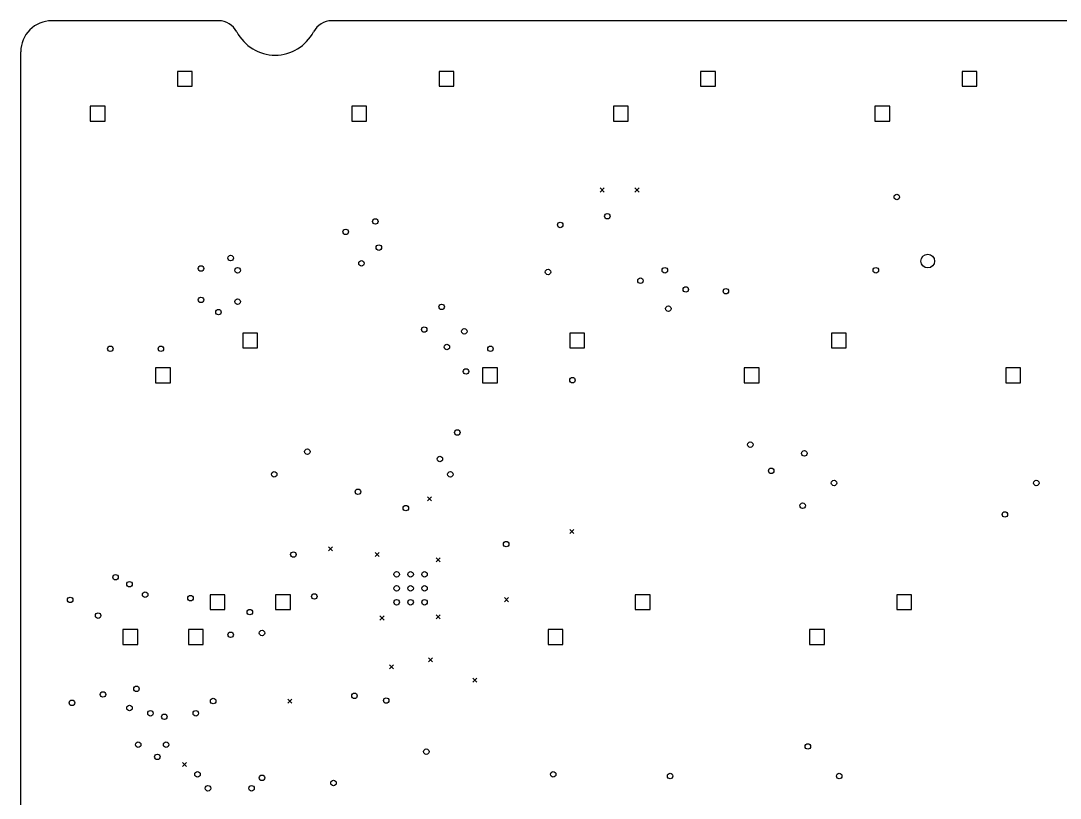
# Model space of a CAD drawing. Extents: x 58 to 363, y -197 to -84.
# Drawn here: x 59.6 to 135.3, y -140.2 to -83.6 of the extents above; entities that cross this region are included whole.
import ezdxf

# ---------------------------------------------------------------- set-up
doc = ezdxf.new("R2010")
doc.units = 0
doc.layers.add('BLACK', color=7, linetype='CONTINUOUS')

msp = doc.modelspace()

# ---------------------------------------------------------------- linework, layer by layer
at = {"layer": 'BLACK', "linetype": 'CONTINUOUS'}
for p, q in [((74.0498, -83.5611), (61.8979, -83.5611)), ((188.35, -83.5611), (82.296, -83.5611)), ((59.6479, -175.511), (59.6479, -85.8111)), ((72.1351, -87.2499), (71.0574, -87.2499)), ((71.0574, -87.2499), (71.0574, -88.3276)), ((72.1351, -88.3276), (72.1351, -87.2499)), ((91.1851, -87.2499), (90.1074, -87.2499)), ((90.1074, -87.2499), (90.1074, -88.3276)), ((91.1851, -88.3276), (91.1851, -87.2499)), ((110.235, -87.2499), (109.157, -87.2499)), ((109.157, -87.2499), (109.157, -88.3276)), ((110.235, -88.3276), (110.235, -87.2499)), ((129.285, -87.2499), (128.207, -87.2499)), ((128.207, -87.2499), (128.207, -88.3276)), ((129.285, -88.3276), (129.285, -87.2499)), ((71.0574, -88.3276), (72.1351, -88.3276)), ((90.1074, -88.3276), (91.1851, -88.3276)), ((109.157, -88.3276), (110.235, -88.3276)), ((128.207, -88.3276), (129.285, -88.3276)), ((65.7851, -89.7899), (64.7074, -89.7899)), ((64.7074, -89.7899), (64.7074, -90.8676)), ((65.7851, -90.8676), (65.7851, -89.7899)), ((84.8351, -89.7899), (83.7574, -89.7899)), ((83.7574, -89.7899), (83.7574, -90.8676)), ((84.8351, -90.8676), (84.8351, -89.7899)), ((103.885, -89.7899), (102.807, -89.7899)), ((102.807, -89.7899), (102.807, -90.8676)), ((103.885, -90.8676), (103.885, -89.7899)), ((122.935, -89.7899), (121.857, -89.7899)), ((121.857, -89.7899), (121.857, -90.8676)), ((122.935, -90.8676), (122.935, -89.7899)), ((64.7074, -90.8676), (65.7851, -90.8676)), ((83.7574, -90.8676), (84.8351, -90.8676)), ((102.807, -90.8676), (103.885, -90.8676)), ((121.857, -90.8676), (122.935, -90.8676)), ((101.831, -95.735), (102.131, -96.035)), ((102.131, -95.735), (101.831, -96.035)), ((104.371, -95.735), (104.671, -96.035)), ((104.671, -95.735), (104.371, -96.035)), ((76.8976, -106.3), (75.8199, -106.3)), ((75.8199, -106.3), (75.8199, -107.378)), ((76.8976, -107.378), (76.8976, -106.3)), ((100.71, -106.3), (99.6324, -106.3)), ((99.6324, -106.3), (99.6324, -107.378)), ((100.71, -107.378), (100.71, -106.3)), ((119.76, -106.3), (118.682, -106.3)), ((118.682, -106.3), (118.682, -107.378)), ((119.76, -107.378), (119.76, -106.3)), ((75.8199, -107.378), (76.8976, -107.378)), ((99.6324, -107.378), (100.71, -107.378)), ((118.682, -107.378), (119.76, -107.378)), ((70.5476, -108.84), (69.4699, -108.84)), ((69.4699, -108.84), (69.4699, -109.918)), ((70.5476, -109.918), (70.5476, -108.84)), ((94.3601, -108.84), (93.2824, -108.84)), ((93.2824, -108.84), (93.2824, -109.918)), ((94.3601, -109.918), (94.3601, -108.84)), ((113.41, -108.84), (112.332, -108.84)), ((112.332, -108.84), (112.332, -109.918)), ((113.41, -109.918), (113.41, -108.84)), ((132.46, -108.84), (131.382, -108.84)), ((131.382, -108.84), (131.382, -109.918)), ((132.46, -109.918), (132.46, -108.84)), ((69.4699, -109.918), (70.5476, -109.918)), ((93.2824, -109.918), (94.3601, -109.918)), ((112.332, -109.918), (113.41, -109.918)), ((131.382, -109.918), (132.46, -109.918)), ((89.258, -118.214), (89.558, -118.514)), ((89.558, -118.214), (89.258, -118.514)), ((99.6212, -120.602), (99.9212, -120.902)), ((99.9212, -120.602), (99.6212, -120.902)), ((82.047, -121.858), (82.347, -122.158)), ((82.347, -121.858), (82.047, -122.158)), ((85.448, -122.278), (85.748, -122.578)), ((85.748, -122.278), (85.448, -122.578)), ((89.893, -122.659), (90.193, -122.959)), ((90.193, -122.659), (89.893, -122.959)), ((74.5163, -125.35), (73.4387, -125.35)), ((73.4387, -125.35), (73.4387, -126.428)), ((74.5163, -126.428), (74.5163, -125.35)), ((79.2788, -125.35), (78.2012, -125.35)), ((78.2012, -125.35), (78.2012, -126.428)), ((79.2788, -126.428), (79.2788, -125.35)), ((94.8666, -125.559), (95.1666, -125.859)), ((95.1666, -125.559), (94.8666, -125.859)), ((105.473, -125.35), (104.395, -125.35)), ((104.395, -125.35), (104.395, -126.428)), ((105.473, -126.428), (105.473, -125.35)), ((124.523, -125.35), (123.445, -125.35)), ((123.445, -125.35), (123.445, -126.428)), ((124.523, -126.428), (124.523, -125.35)), ((73.4387, -126.428), (74.5163, -126.428)), ((78.2012, -126.428), (79.2788, -126.428)), ((85.8036, -126.901), (86.1036, -127.201)), ((86.1036, -126.901), (85.8036, -127.201)), ((89.893, -126.811), (90.193, -127.111)), ((90.193, -126.811), (89.893, -127.111)), ((104.395, -126.428), (105.473, -126.428)), ((123.445, -126.428), (124.523, -126.428)), ((68.1663, -127.89), (67.0887, -127.89)), ((67.0887, -127.89), (67.0887, -128.968)), ((68.1663, -128.968), (68.1663, -127.89)), ((72.9288, -127.89), (71.8512, -127.89)), ((71.8512, -127.89), (71.8512, -128.968)), ((72.9288, -128.968), (72.9288, -127.89)), ((99.1226, -127.89), (98.0449, -127.89)), ((98.0449, -127.89), (98.0449, -128.968)), ((99.1226, -128.968), (99.1226, -127.89)), ((118.173, -127.89), (117.095, -127.89)), ((117.095, -127.89), (117.095, -128.968)), ((118.173, -128.968), (118.173, -127.89)), ((67.0887, -128.968), (68.1663, -128.968)), ((71.8512, -128.968), (72.9288, -128.968)), ((98.0449, -128.968), (99.1226, -128.968)), ((117.095, -128.968), (118.173, -128.968)), ((89.338, -129.944), (89.638, -130.244)), ((89.638, -129.944), (89.338, -130.244)), ((86.5021, -130.454), (86.8021, -130.754)), ((86.8021, -130.454), (86.5021, -130.754)), ((92.56, -131.422), (92.86, -131.722)), ((92.86, -131.422), (92.56, -131.722)), ((79.098, -132.946), (79.398, -133.246)), ((79.398, -132.946), (79.098, -133.246)), ((71.4272, -137.569), (71.7272, -137.869)), ((71.7272, -137.569), (71.4272, -137.869))]:
    msp.add_line(p, q, dxfattribs=at)
at = {"layer": 'BLACK'}
for centre, radius in [((123.444, -96.393), 0.2), ((102.362, -97.79), 0.2), ((85.471, -98.171), 0.2), ((98.933, -98.425), 0.2), ((83.312, -98.933), 0.2), ((85.725, -100.076), 0.2), ((74.93, -100.838), 0.2), ((125.698, -101.061), 0.5), ((72.771, -101.6), 0.2), ((84.455, -101.219), 0.2), ((75.438, -101.727), 0.2), ((98.044, -101.854), 0.2), ((106.553, -101.727), 0.2), ((121.92, -101.727), 0.2), ((104.775, -102.489), 0.2), ((108.077, -103.124), 0.2), ((72.771, -103.886), 0.2), ((110.998, -103.251), 0.2), ((75.438, -104.013), 0.2), ((90.297, -104.394), 0.2), ((106.807, -104.521), 0.2), ((74.041, -104.775), 0.2), ((89.027, -106.045), 0.2), ((91.948, -106.172), 0.2), ((66.167, -107.442), 0.2), ((69.85, -107.442), 0.2), ((90.678, -107.315), 0.2), ((93.853, -107.442), 0.2), ((92.075, -109.093), 0.2), ((99.822, -109.728), 0.2), ((91.44, -113.538), 0.2), ((112.776, -114.427), 0.2), ((80.518, -114.935), 0.2), ((116.713, -115.062), 0.2), ((90.17, -115.468), 0.2), ((78.105, -116.586), 0.2), ((90.932, -116.586), 0.2), ((114.3, -116.332), 0.2), ((118.872, -117.221), 0.2), ((133.604, -117.221), 0.2), ((84.201, -117.856), 0.2), ((116.586, -118.872), 0.2), ((87.6905, -119.047), 0.2), ((131.318, -119.507), 0.2), ((94.996, -121.666), 0.2), ((79.502, -122.428), 0.2), ((66.548, -124.079), 0.2), ((87.0202, -123.869), 0.2), ((88.0362, -123.869), 0.2), ((89.0522, -123.869), 0.2), ((67.564, -124.587), 0.2), ((87.0202, -124.885), 0.2), ((88.0362, -124.885), 0.2), ((89.0522, -124.885), 0.2), ((63.246, -125.73), 0.2), ((68.707, -125.349), 0.2), ((72.009, -125.603), 0.2), ((81.026, -125.476), 0.2), ((87.0202, -125.901), 0.2), ((88.0362, -125.901), 0.2), ((89.0522, -125.901), 0.2), ((65.278, -126.873), 0.2), ((76.327, -126.619), 0.2), ((74.93, -128.27), 0.2), ((77.216, -128.143), 0.2), ((65.6336, -132.613), 0.2), ((68.072, -132.207), 0.2), ((63.373, -133.223), 0.2), ((73.66, -133.096), 0.2), ((83.947, -132.715), 0.2), ((86.261, -133.057), 0.2), ((67.564, -133.604), 0.2), ((69.088, -133.985), 0.2), ((72.39, -133.985), 0.2), ((70.104, -134.239), 0.2), ((68.199, -136.271), 0.2), ((70.231, -136.271), 0.2), ((116.967, -136.398), 0.2), ((69.596, -137.16), 0.2), ((89.182, -136.779), 0.2), ((72.517, -138.43), 0.2), ((77.216, -138.684), 0.2), ((98.425, -138.43), 0.2), ((106.934, -138.557), 0.2), ((119.253, -138.557), 0.2), ((73.279, -139.446), 0.2), ((76.454, -139.446), 0.2), ((82.423, -139.065), 0.2)]:
    msp.add_circle(centre, radius, dxfattribs=at)
for centre, radius, start, end in [((61.8978, -85.811), 2.2499, -270.002, -179.998), ((74.0498, -85.061), 1.4999, 27.5369, 90.0004), ((82.2959, -85.061), 1.4999, 89.9962, 152.462), ((78.1729, -82.9111), 3.15, -152.46, -27.5398)]:
    msp.add_arc(centre, radius, start, end, dxfattribs=at)

doc.saveas('drawing.dxf')
